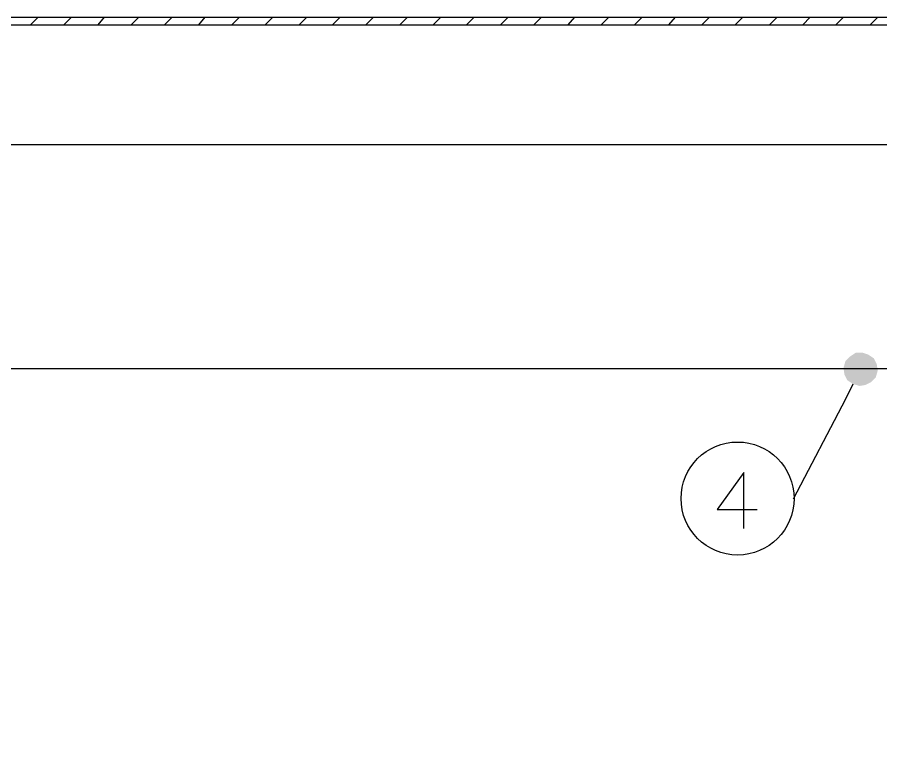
# Model space of a CAD drawing. Header units: feet. Extents: x -159 to 1687, y -48 to 1556.
# Drawn here: x 550.4354 to 550.8143, y 1044.6787 to 1044.9999 of the extents above; entities that cross this region are included whole.
import ezdxf

# ---------------------------------------------------------------- set-up
doc = ezdxf.new("R2010")
doc.units = ezdxf.units.FT
doc.header["$MEASUREMENT"] = 0
for name, color, linetype in [('PDF_0', 7, 'Continuous'), ('PDF_Cuadro', 7, 'Continuous'), ('PDF_Prensaestopas', 7, 'Continuous')]:
    doc.layers.add(name, color=color, linetype=linetype)
doc.layers.add('PDF_Placa', color=7, linetype='Continuous', true_color=0xb9b9b9)

msp = doc.modelspace()

# ---------------------------------------------------------------- linework, layer by layer
at = {"layer": 'PDF_0', "lineweight": 25}
msp.add_line((551.66965, 1044.8457), (550.19333, 1044.8457), dxfattribs=at)
msp.add_lwpolyline([(550.19333, 1044.94404), (551.66965, 1044.94404), (551.66965, 1043.50022), (550.19333, 1043.50022)], close=True, dxfattribs=at)
at = {"layer": 'PDF_Cuadro', "lineweight": 25}
for points in [[(550.11125, 1043.0402), (550.11125, 1044.9907), (550.12041, 1044.99987), (551.74257, 1044.99987)], [(550.44126, 1044.99654), (550.4446, 1044.99987)], [(550.45585, 1044.99654), (550.45918, 1044.99987)], [(550.47085, 1044.99654), (550.47376, 1044.99987)], [(550.48543, 1044.99654), (550.48876, 1044.99987)], [(550.50001, 1044.99654), (550.50335, 1044.99987)], [(550.51502, 1044.99654), (550.51793, 1044.99987)], [(550.5296, 1044.99654), (550.53293, 1044.99987)], [(550.54418, 1044.99654), (550.54752, 1044.99987)], [(550.55918, 1044.99654), (550.56252, 1044.99987)], [(550.57377, 1044.99654), (550.5771, 1044.99987)], [(550.58835, 1044.99654), (550.59169, 1044.99987)], [(550.60335, 1044.99654), (550.60669, 1044.99987)], [(550.61794, 1044.99654), (550.62127, 1044.99987)], [(550.63252, 1044.99654), (550.63585, 1044.99987)], [(550.64752, 1044.99654), (550.65085, 1044.99987)], [(550.66211, 1044.99654), (550.66544, 1044.99987)], [(550.67711, 1044.99654), (550.68002, 1044.99987)], [(550.69169, 1044.99654), (550.69502, 1044.99987)], [(550.70627, 1044.99654), (550.70961, 1044.99987)], [(550.72127, 1044.99654), (550.72419, 1044.99987)], [(550.73586, 1044.99654), (550.73919, 1044.99987)], [(550.75044, 1044.99654), (550.75378, 1044.99987)], [(550.76544, 1044.99654), (550.76878, 1044.99987)], [(550.78003, 1044.99654), (550.78336, 1044.99987)], [(550.79461, 1044.99654), (550.79795, 1044.99987)], [(550.80961, 1044.99654), (550.81295, 1044.99987)], [(550.12041, 1044.99654), (551.74257, 1044.99654)]]:
    msp.add_lwpolyline(points, dxfattribs=at)
at = {"layer": 'PDF_Placa', "lineweight": 25}
msp.add_lwpolyline([(550.25875, 1044.8557), (550.25875, 1044.92778), (550.275, 1044.94404), (551.58757, 1044.94404), (551.60382, 1044.92778), (551.60382, 1044.8557)], dxfattribs=at)
at = {"layer": 'PDF_Prensaestopas', "color": 5, "lineweight": 25}
for points in [[(550.80211, 1044.83903), (550.79878, 1044.83236), (550.77586, 1044.78861)], [(550.75419, 1044.77569), (550.75419, 1044.80028), (550.74253, 1044.78403), (550.76003, 1044.78403)]]:
    msp.add_lwpolyline(points, dxfattribs=at)
msp.add_circle((550.75148, 1044.78882), 0.02479, dxfattribs=at)
at = {"layer": 'PDF_Prensaestopas', "color": 5, "transparency": 33554559}
for points in [[(550.80545, 1044.8457), (550.80336, 1044.85278), (550.80086, 1044.85111)], [(550.80628, 1044.85278), (550.80545, 1044.8457), (550.80336, 1044.85278)], [(550.80878, 1044.85195), (550.80628, 1044.85278), (550.80545, 1044.8457)], [(550.81128, 1044.85028), (550.80878, 1044.85195), (550.80545, 1044.8457)], [(550.79878, 1044.84903), (550.80545, 1044.8457), (550.79795, 1044.84611)], [(550.80086, 1044.85111), (550.79878, 1044.84903), (550.80545, 1044.8457)], [(550.80545, 1044.8457), (550.81253, 1044.84778), (550.81128, 1044.85028)], [(550.81295, 1044.84486), (550.80545, 1044.8457), (550.81253, 1044.84778)], [(550.80545, 1044.8457), (550.79795, 1044.84611), (550.79836, 1044.8432)], [(550.79836, 1044.8432), (550.79961, 1044.8407), (550.80545, 1044.8457)], [(550.79961, 1044.8407), (550.80545, 1044.8457), (550.80211, 1044.83903)], [(550.80545, 1044.8457), (550.80211, 1044.83903), (550.80503, 1044.8382)], [(550.80503, 1044.8382), (550.80753, 1044.83861), (550.80545, 1044.8457)], [(550.80753, 1044.83861), (550.80545, 1044.8457), (550.81003, 1044.83986)], [(550.80545, 1044.8457), (550.81003, 1044.83986), (550.81211, 1044.84195)], [(550.81211, 1044.84195), (550.81295, 1044.84486), (550.80545, 1044.8457)]]:
    msp.add_solid(points, dxfattribs=at)

doc.saveas('drawing.dxf')
